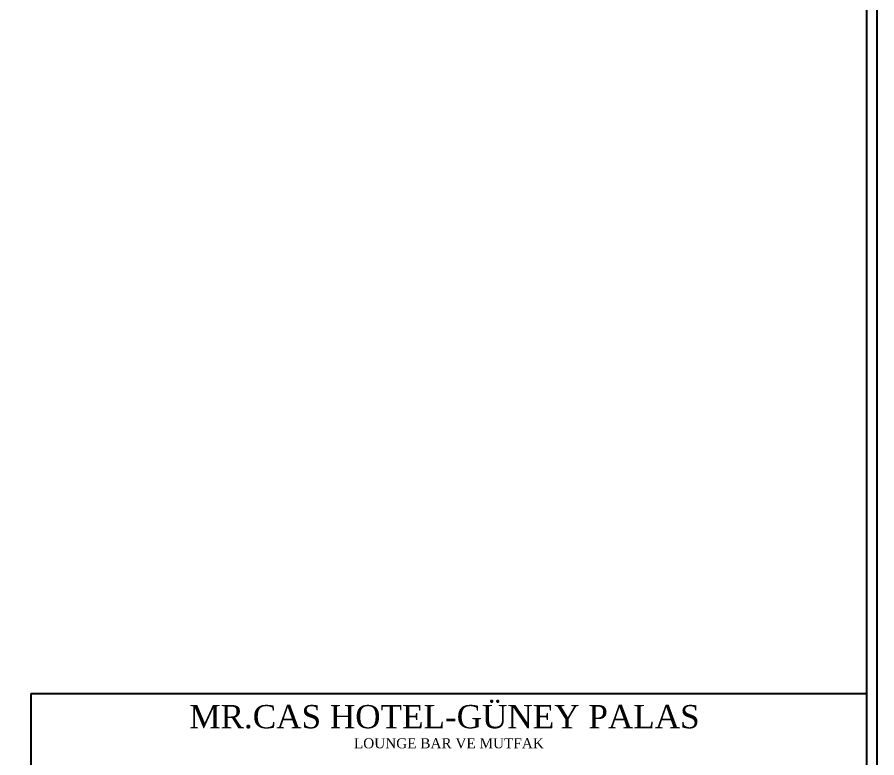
# Model space of a CAD drawing. Header units: inches. Extents: x -10121 to 9010, y 58067 to 62726.
# Drawn here: x 8178 to 9010, y 61009 to 61726 of the extents above; entities that cross this region are included whole.
import ezdxf
from ezdxf.enums import TextEntityAlignment as Align

# ---------------------------------------------------------------- set-up
doc = ezdxf.new("R2010")
doc.units = ezdxf.units.IN
doc.layers.add('S2000-025 Antet', color=7, linetype='Continuous')
doc.layers.add('S2000-026 Antet Yazı', color=7, linetype='Continuous')
doc.styles.add('CGOMEGA', font='times.ttf', dxfattribs={"height": 15})

msp = doc.modelspace()

# ---------------------------------------------------------------- linework, layer by layer
msp.add_lwpolyline([(6274.88, 62696.89), (8999.88, 62696.89), (8999.88, 60710.91), (6274.88, 60710.91)], close=True)
at = {"layer": 'S2000-025 Antet'}
for points in [[(6239.88, 62725.91), (9009.88, 62725.91), (9009.88, 60685.91), (6239.88, 60685.91)], [(8191.85, 61071.62), (8999.88, 61071.62), (8999.88, 60988.55), (8191.85, 60988.55)]]:
    msp.add_lwpolyline(points, close=True, dxfattribs=at)

# ---------------------------------------------------------------- texts
at = {"layer": 'S2000-026 Antet Yazı', "style": 'CGOMEGA'}
for s, height, p in [('MR.CAS HOTEL-GÜNEY PALAS ', 22.5, (8595.87, 61037.88)), ('LOUNGE BAR VE MUTFAK', 9.75, (8595.87, 61018.5))]:
    msp.add_text(s, height=height, dxfattribs=at).set_placement(p, align=Align.CENTER)

doc.saveas('drawing.dxf')
